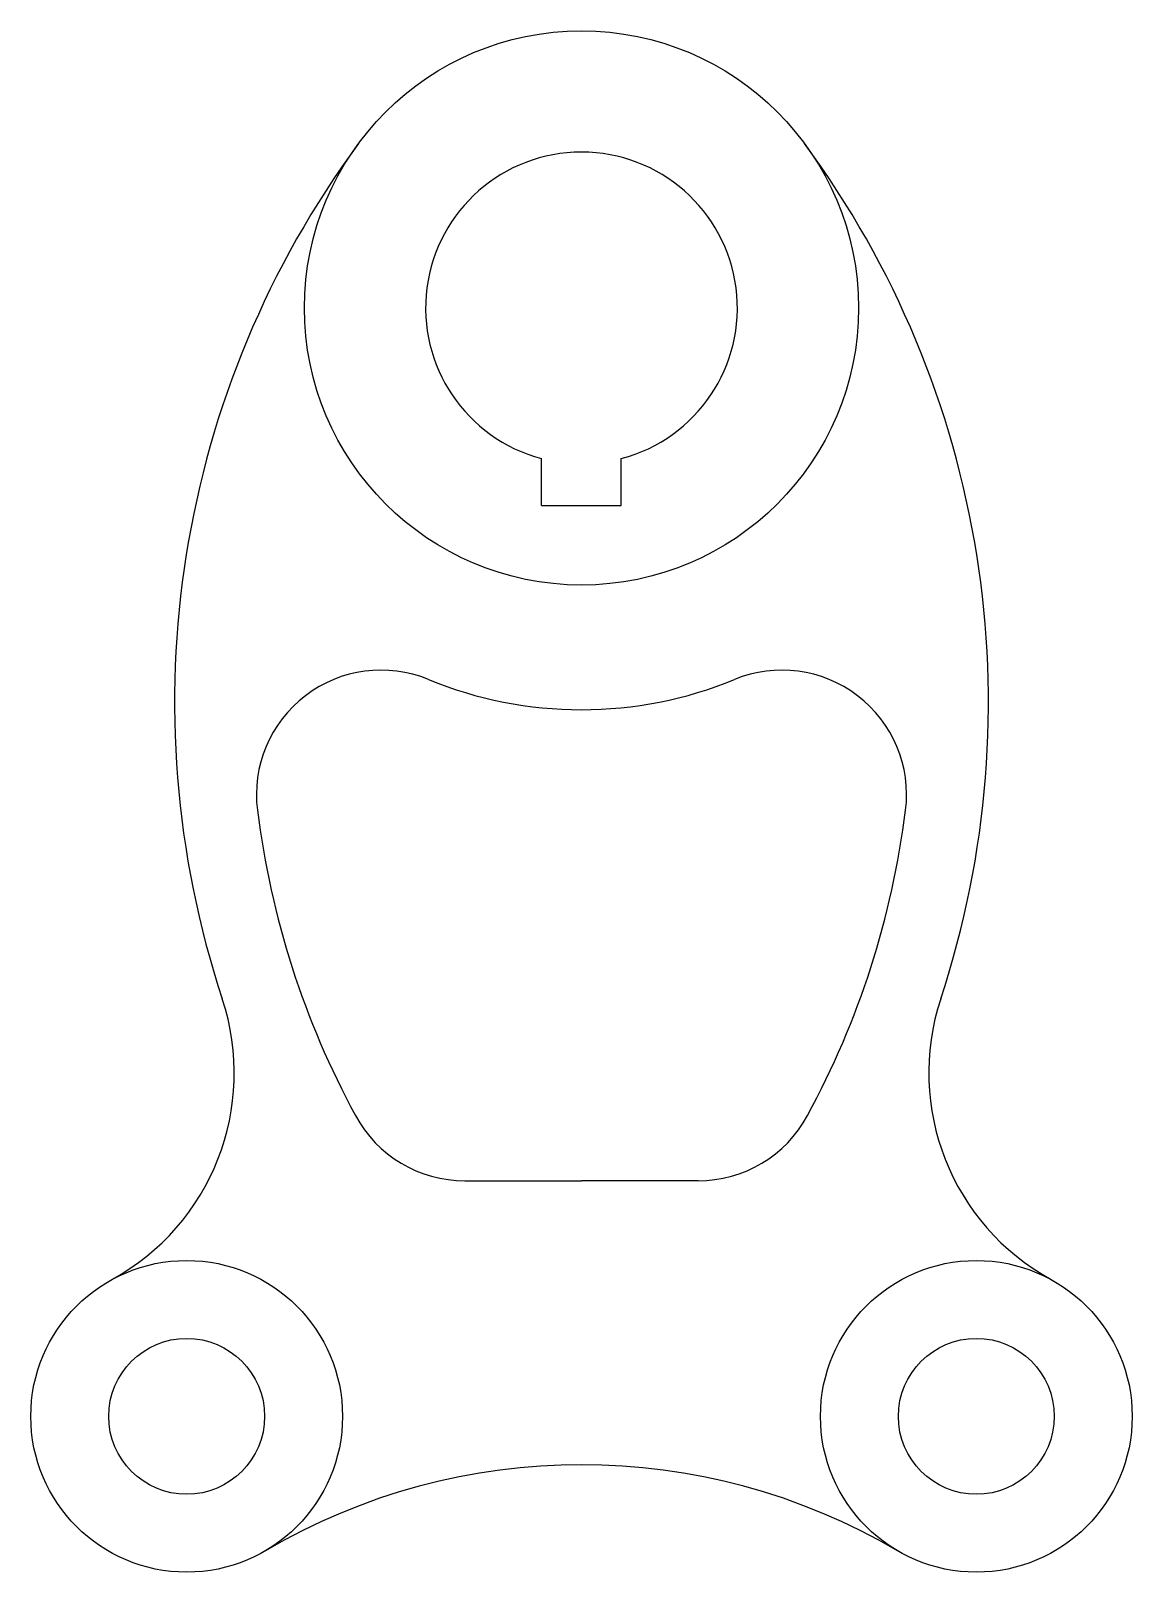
# Model space of a CAD drawing. Header units: millimetres. Extents: x 3271 to 3430, y 2246 to 2468.
import ezdxf

# ---------------------------------------------------------------- set-up
doc = ezdxf.new("R2010")
doc.units = ezdxf.units.MM

msp = doc.modelspace()

# ---------------------------------------------------------------- linework, layer by layer
for p, q in [((3344.45, 2399.95), (3344.45, 2406.7)), ((3355.95, 2399.95), (3355.95, 2406.7)), ((3344.45, 2399.95), (3355.95, 2399.95)), ((3333.38, 2302.45), (3350.2, 2302.45)), ((3367.02, 2302.45), (3350.2, 2302.45))]:
    msp.add_line(p, q)
for centre, radius in [((3350.2, 2428.45), 40), ((3293.2, 2268.45), 22.5), ((3407.2, 2268.45), 22.5), ((3293.2, 2268.45), 11.25), ((3407.2, 2268.45), 11.25)]:
    msp.add_circle(centre, radius)
for centre, radius, start, end in [((3427.45, 2371.45), 136, 143.5764, 198.3226), ((3272.95, 2371.45), 136, 341.6774, 36.4236), ((3350.2, 2428.45), 22.5, 284.8065, 255.1935), ((3321.27, 2358.17), 18, 67.6285, 187.1294), ((3350.2, 2428.45), 58, 247.6285, 270), ((3350.2, 2428.45), 58, 270, 292.3715), ((3379.13, 2358.17), 18, 352.8706, 112.3715), ((3427.45, 2371.45), 125, 187.1294, 208.4659), ((3272.95, 2371.45), 125, 331.5341, 352.8706), ((3266.07, 2318.01), 34, 298.7026, 18.3226), ((3434.34, 2318.01), 34, 161.6774, 241.2974), ((3333.38, 2320.45), 18, 208.4659, 270), ((3367.02, 2320.45), 18, 270, 331.5341), ((3350.2, 2171.46), 90, 59.5579, 120.4421)]:
    msp.add_arc(centre, radius, start, end)

doc.saveas('drawing.dxf')
